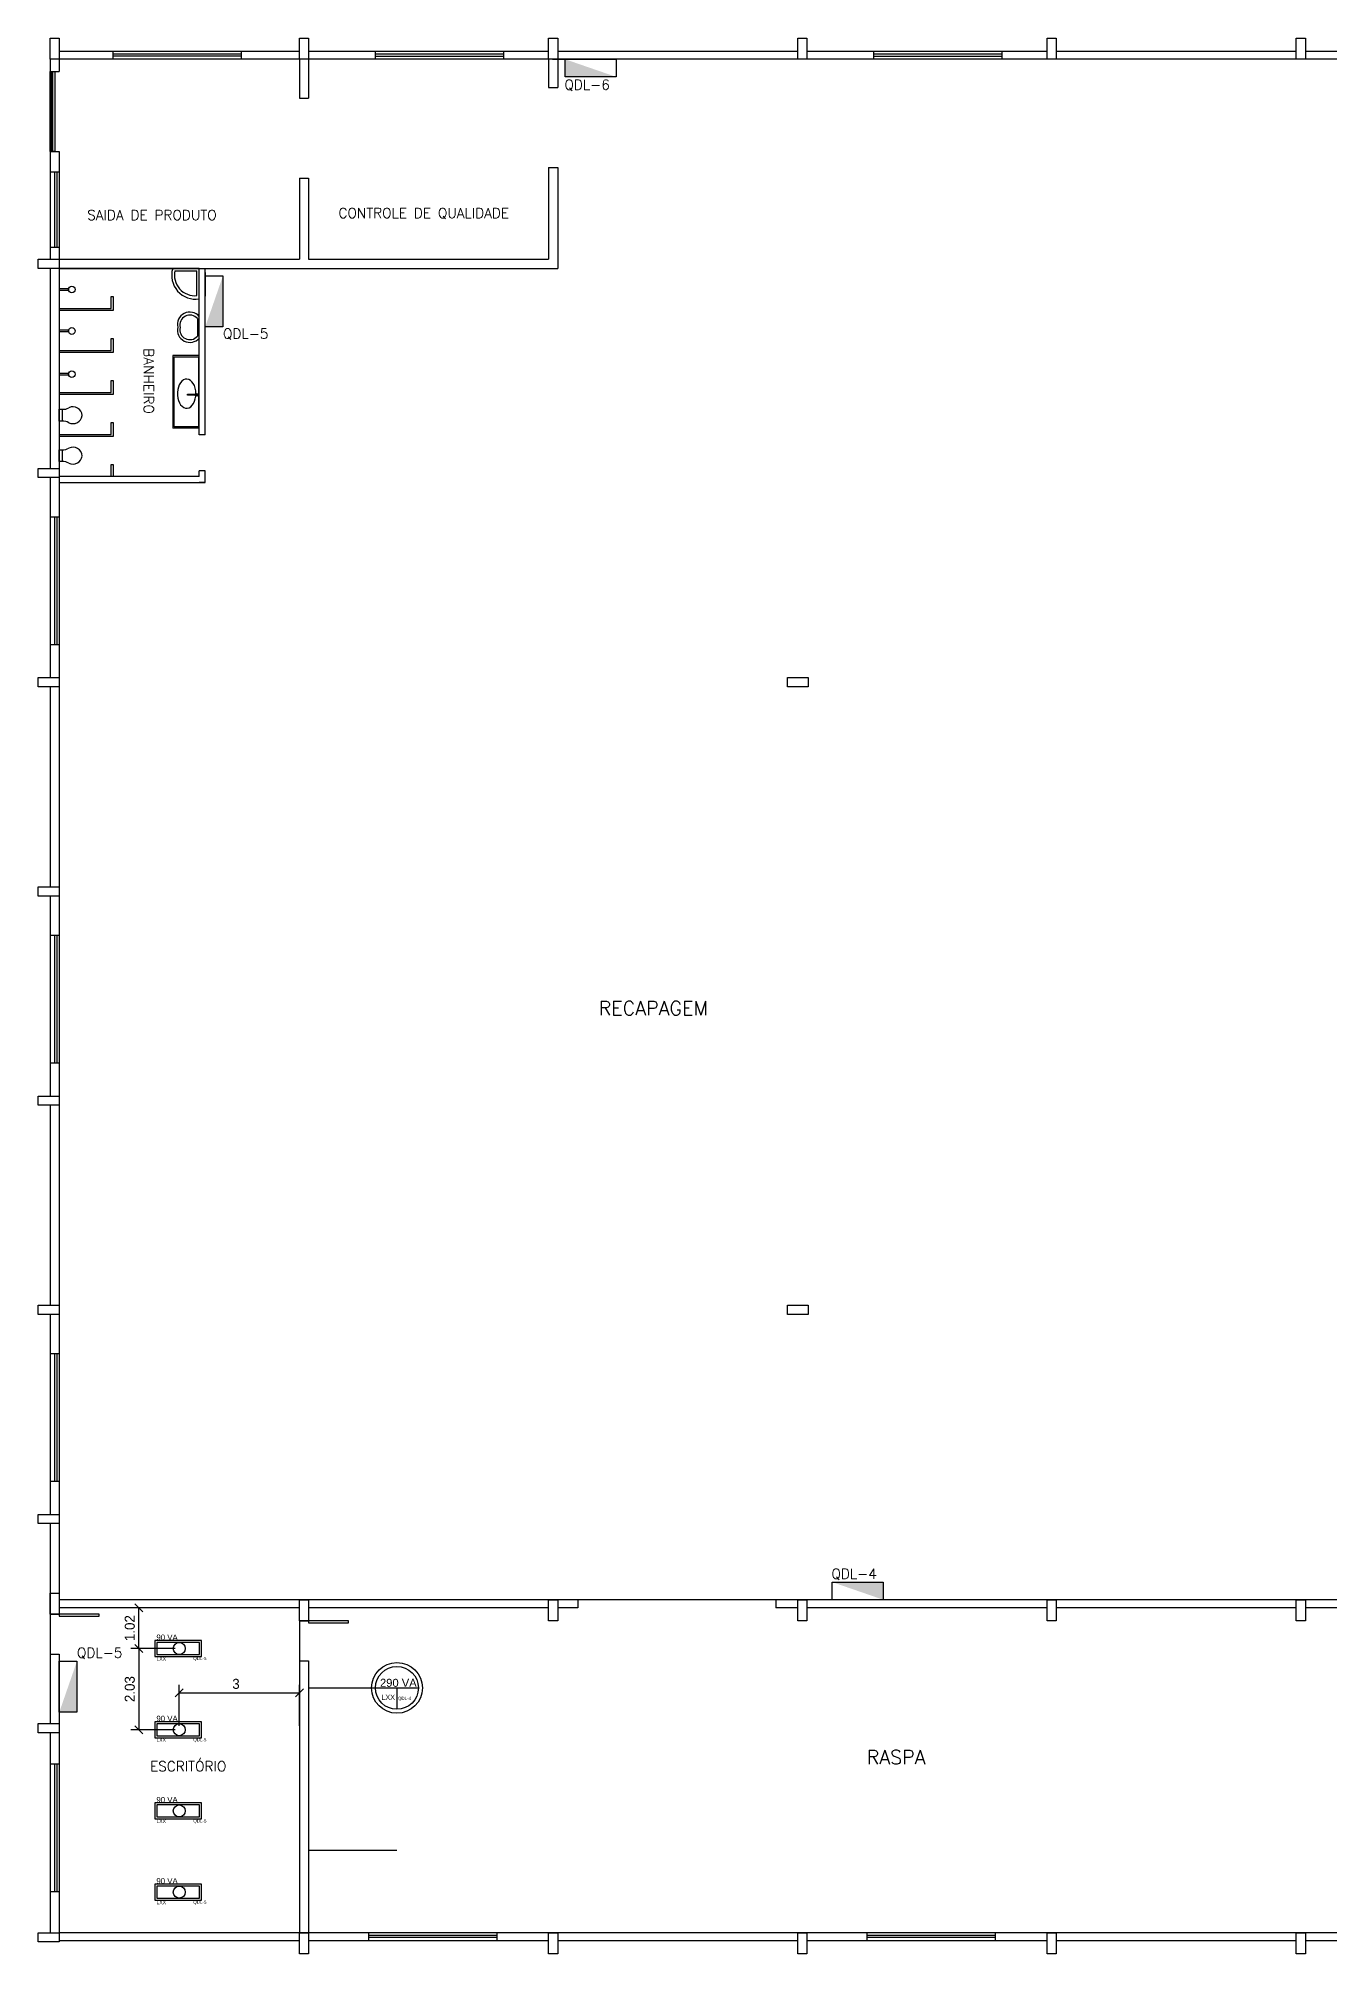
# Model space of a CAD drawing. Extents: x 196 to 343, y 12 to 148.
# Drawn here: x 273.9 to 306.18, y 13.47 to 61.35 of the extents above; entities that cross this region are included whole.
import ezdxf

# ---------------------------------------------------------------- set-up
doc = ezdxf.new("R2010")
doc.units = 0
doc.header["$MEASUREMENT"] = 0
doc.layers.get('0').update_dxf_attribs({"linetype": 'CONTINUOUS'})
doc.layers.get('DEFPOINTS').update_dxf_attribs({"linetype": 'CONTINUOUS'})
for name, color, linetype in [('_ARQ', 5, 'CONTINUOUS'), ('_ARQ-TEXTO', 4, 'CONTINUOUS'), ('_COTAS', 4, 'CONTINUOUS'), ('_ELT-LUMINÁRIA', 2, 'CONTINUOUS'), ('_ELT-PONTO', 2, 'CONTINUOUS')]:
    doc.layers.add(name, color=color, linetype=linetype)
doc.styles.add('ARIAL', font='arial.ttf')
doc.styles.add('ROMANS', font='romans')
doc.dimstyles.new('LUMINOTECNICO', dxfattribs={"dimscale": 0, "dimtxt": 0.25, "dimasz": 0.2, "dimexe": 0.2, "dimexo": 0.1, "dimgap": 0.1, "dimtad": 1, "dimdsep": 46, "dimtxsty": 'Standard', "dimblk1": 'OBLIQUE', "dimblk2": 'OBLIQUE', "dimsah": 1, "dimcen": 0.2, "dimadec": 1, "dimazin": 0, "dimtfac": 1, "dimtmove": 0, "dimatfit": 3, "dimldrblk": 'OBLIQUE', "dimfxl": 1, "dimtolj": 1, "dimtzin": 0, "dimarcsym": 0})

# ---------------------------------------------------------------- blocks, each defined once
blk = doc.blocks.new('LUM_ RS-812')
at = {"layer": '_ELT-LUMINÁRIA', "linetype": 'Continuous'}
blk.add_circle((0, 0), 0.15, dxfattribs=at)
at = {"layer": '_ELT-PONTO', "linetype": 'Continuous'}
for points in [[(0.558, 0.2), (-0.612, 0.2), (-0.612, -0.2), (0.558, -0.2)], [(0.508, 0.15), (-0.562, 0.15), (-0.562, -0.15), (0.508, -0.15)]]:
    blk.add_lwpolyline(points, close=True, dxfattribs=at)
at = {"layer": '_ELT-LUMINÁRIA', "linetype": 'Continuous', "style": 'ARIAL'}
for tag, p, height in [('P', (-0.573, 0.209), 0.14), ('C', (-0.572, -0.302), 0.091), ('A', (0.349, -0.29), 0.08)]:
    blk.add_attdef(tag, p, '', height=height, dxfattribs=at)
blk = doc.blocks.new('_OBLIQUE')
at = {"color": 0, "linetype": 'ByBlock'}
blk.add_line((-0.5, -0.5), (0.5, 0.5), dxfattribs=at)
blk = doc.blocks.new('*D47')
at = {"layer": '_COTAS', "color": 0, "linetype": 'Continuous', "lineweight": -2, "transparency": 16777216}
for p, q in [((277.324, 21.099), (276.212, 21.099)), ((276.412, 21.099), (276.412, 19.069)), ((277.324, 19.069), (276.212, 19.069))]:
    blk.add_line(p, q, dxfattribs=at)
at = {"layer": 'DEFPOINTS', "color": 0, "linetype": 'Continuous', "transparency": 16777216}
for p in [(277.424, 21.099), (276.412, 19.069), (277.424, 19.069)]:
    blk.add_point(p, dxfattribs=at)
at = {"layer": '_COTAS', "color": 0, "linetype": 'Continuous', "lineweight": -2, "transparency": 16777216, "xscale": 0.2, "yscale": 0.2, "zscale": 0.2}
for p, rotation in [((276.412, 21.099), 90), ((276.412, 19.069), 270)]:
    blk.add_blockref('_OBLIQUE', p, dxfattribs=dict(at, rotation=rotation))
at = {"layer": '_COTAS', "color": 0, "linetype": 'Continuous', "transparency": 16777216, "insert": (276.187, 20.084), "char_height": 0.25, "attachment_point": 5, "rotation": 90}
blk.add_mtext('\\A1;2.03', dxfattribs=at)
blk = doc.blocks.new('*D51')
at = {"layer": '_COTAS', "color": 0, "linetype": 'Continuous', "lineweight": -2, "transparency": 16777216}
for p, q in [((277.324, 22.119), (276.212, 22.119)), ((276.412, 21.099), (276.412, 22.119)), ((277.324, 21.099), (276.212, 21.099))]:
    blk.add_line(p, q, dxfattribs=at)
at = {"layer": 'DEFPOINTS', "color": 0, "linetype": 'Continuous', "transparency": 16777216}
for p in [(276.412, 22.119), (277.424, 22.119), (277.424, 21.099)]:
    blk.add_point(p, dxfattribs=at)
at = {"layer": '_COTAS', "color": 0, "linetype": 'Continuous', "lineweight": -2, "transparency": 16777216, "xscale": 0.2, "yscale": 0.2, "zscale": 0.2}
for p, rotation in [((276.412, 22.119), 90), ((276.412, 21.099), 270)]:
    blk.add_blockref('_OBLIQUE', p, dxfattribs=dict(at, rotation=rotation))
at = {"layer": '_COTAS', "color": 0, "linetype": 'Continuous', "transparency": 16777216, "insert": (276.187, 21.609), "char_height": 0.25, "attachment_point": 5, "rotation": 90}
blk.add_mtext('\\A1;1.02', dxfattribs=at)
blk = doc.blocks.new('*D52')
at = {"layer": '_COTAS', "color": 0, "linetype": 'Continuous', "lineweight": -2, "transparency": 16777216}
for p, q in [((277.424, 19.169), (277.424, 20.189)), ((280.424, 19.169), (280.424, 20.189)), ((277.424, 19.989), (280.424, 19.989))]:
    blk.add_line(p, q, dxfattribs=at)
at = {"layer": 'DEFPOINTS', "color": 0, "linetype": 'Continuous', "transparency": 16777216}
for p in [(280.424, 19.989), (277.424, 19.069), (280.424, 19.069)]:
    blk.add_point(p, dxfattribs=at)
at = {"layer": '_COTAS', "color": 0, "linetype": 'Continuous', "lineweight": -2, "transparency": 16777216, "xscale": 0.2, "yscale": 0.2, "zscale": 0.2, "rotation": 180}
blk.add_blockref('_OBLIQUE', (277.424, 19.989), dxfattribs=at)
at = {"layer": '_COTAS', "color": 0, "linetype": 'Continuous', "lineweight": -2, "transparency": 16777216, "xscale": 0.2, "yscale": 0.2, "zscale": 0.2}
blk.add_blockref('_OBLIQUE', (280.424, 19.989), dxfattribs=at)
at = {"layer": '_COTAS', "color": 0, "linetype": 'Continuous', "transparency": 16777216, "insert": (278.841, 20.214), "char_height": 0.25, "attachment_point": 5}
blk.add_mtext('\\A1;3', dxfattribs=at)
blk = doc.blocks.new('Lum_VSódio')
at = {"layer": '_ELT-LUMINÁRIA', "linetype": 'Continuous'}
for points in [[(-0.535, 0), (0, 0), (0.535, 0)], [(0, 0), (0, -0.535)]]:
    blk.add_lwpolyline(points, dxfattribs=at)
for radius in [0.635, 0.535]:
    blk.add_circle((0, 0), radius, dxfattribs=at)
at = {"layer": '_ELT-LUMINÁRIA', "linetype": 'Continuous', "style": 'ARIAL'}
for tag, p, height in [('P', (-0.424, 0.028), 0.2), ('C', (-0.388, -0.298), 0.128), ('A', (0.025, -0.301), 0.08)]:
    blk.add_attdef(tag, p, '', height=height, dxfattribs=at)

msp = doc.modelspace()

# ---------------------------------------------------------------- hatches: boundary and pattern name
at = {"layer": '_ELT-PONTO', "linetype": 'Continuous'}
for points in [[(288.343, 60.388), (287.069, 60.828), (287.069, 60.388)], [(278.515, 55.415), (278.074, 54.141), (278.515, 54.141)], [(293.743, 22.759), (295.017, 22.319), (295.017, 22.759)], [(274.865, 20.779), (274.424, 19.506), (274.865, 19.506)]]:
    msp.add_hatch(color=256, dxfattribs=at).paths.add_polyline_path(points)

# ---------------------------------------------------------------- linework, layer by layer
at = {"layer": '_ARQ'}
for p, q in [((274.195, 60.828), (274.195, 55.828)), ((274.424, 61.028), (280.424, 61.028)), ((275.768, 60.828), (275.768, 61.031)), ((275.768, 60.966), (278.965, 60.966)), ((275.768, 60.913), (278.965, 60.913)), ((278.968, 61.031), (278.968, 60.828)), ((280.654, 61.028), (286.654, 61.028)), ((282.326, 60.825), (282.326, 61.028)), ((282.326, 60.963), (285.524, 60.963)), ((282.326, 60.91), (285.524, 60.91)), ((285.526, 61.028), (285.526, 60.825)), ((286.883, 61.028), (292.883, 61.028)), ((293.112, 61.028), (299.112, 61.028)), ((294.785, 60.825), (294.785, 61.028)), ((294.785, 60.963), (297.982, 60.963)), ((294.785, 60.91), (297.982, 60.91)), ((297.985, 61.028), (297.985, 60.825)), ((299.341, 61.028), (305.341, 61.028)), ((305.57, 61.028), (311.57, 61.028)), ((274.222, 58.015), (274.424, 58.015)), ((274.306, 58.015), (274.306, 56.124)), ((274.359, 58.015), (274.359, 56.124)), ((274.424, 56.121), (274.222, 56.121)), ((274.195, 55.599), (274.195, 50.599)), ((274.424, 55.599), (274.424, 47.249)), ((277.924, 55.599), (274.424, 55.599)), ((277.924, 51.441), (277.924, 55.599)), ((278.074, 51.441), (278.074, 55.599)), ((274.424, 55.099), (274.654, 55.099)), ((274.654, 55.099), (274.654, 55.049)), ((274.424, 54.599), (275.724, 54.599)), ((274.654, 55.049), (274.43, 55.049)), ((275.724, 54.599), (275.724, 54.899)), ((275.724, 54.899), (275.774, 54.899)), ((275.774, 54.899), (275.774, 54.549)), ((275.774, 54.549), (274.424, 54.549)), ((274.424, 54.061), (274.654, 54.061)), ((274.654, 54.011), (274.43, 54.011)), ((274.654, 54.061), (274.654, 54.011)), ((275.724, 53.849), (275.774, 53.849)), ((275.724, 53.549), (275.724, 53.849)), ((275.774, 53.849), (275.774, 53.499)), ((274.424, 53.549), (275.724, 53.549)), ((275.774, 53.499), (274.424, 53.499)), ((277.264, 53.424), (277.264, 51.607)), ((277.924, 53.424), (277.264, 53.424)), ((274.424, 52.981), (274.654, 52.981)), ((274.654, 52.931), (274.43, 52.931)), ((274.654, 52.981), (274.654, 52.931)), ((275.724, 52.799), (275.774, 52.799)), ((275.724, 52.499), (275.724, 52.799)), ((275.774, 52.799), (275.774, 52.449)), ((274.424, 52.499), (275.724, 52.499)), ((275.774, 52.449), (274.424, 52.449)), ((275.724, 51.449), (275.724, 51.749)), ((275.724, 51.749), (275.774, 51.749)), ((275.774, 51.749), (275.774, 51.399)), ((274.424, 51.449), (275.724, 51.449)), ((275.774, 51.399), (274.424, 51.399)), ((277.924, 51.607), (277.264, 51.607)), ((278.074, 51.441), (277.924, 51.441)), ((274.195, 50.37), (274.195, 45.37)), ((277.924, 50.399), (274.424, 50.399)), ((275.724, 50.699), (275.774, 50.699)), ((275.724, 50.399), (275.724, 50.699)), ((275.774, 50.699), (275.774, 50.399)), ((278.074, 50.541), (277.924, 50.541)), ((274.424, 50.249), (278.074, 50.249)), ((278.074, 50.249), (277.924, 50.249)), ((274.222, 49.393), (274.424, 49.393)), ((274.306, 49.393), (274.306, 46.196)), ((274.359, 49.393), (274.359, 46.196)), ((274.424, 46.193), (274.222, 46.193)), ((274.195, 45.14), (274.195, 40.14)), ((274.195, 39.911), (274.195, 34.911)), ((274.222, 38.935), (274.424, 38.935)), ((274.306, 38.935), (274.306, 35.737)), ((274.359, 38.935), (274.359, 35.737)), ((274.424, 35.735), (274.222, 35.735)), ((274.195, 34.682), (274.195, 29.682)), ((274.195, 29.453), (274.195, 24.453)), ((274.222, 28.476), (274.424, 28.476)), ((274.306, 28.476), (274.306, 25.279)), ((274.359, 28.476), (274.359, 25.279)), ((274.424, 25.276), (274.222, 25.276)), ((274.195, 24.224), (274.195, 19.224)), ((317.797, 22.319), (274.424, 22.319)), ((280.424, 22.119), (274.424, 22.119)), ((286.654, 22.119), (280.654, 22.119)), ((287.381, 22.119), (286.883, 22.119)), ((292.883, 22.119), (292.334, 22.119)), ((299.112, 22.119), (293.112, 22.119)), ((305.341, 22.119), (299.341, 22.119)), ((311.57, 22.119), (305.57, 22.119)), ((274.195, 18.994), (274.195, 13.994)), ((274.222, 18.215), (274.424, 18.215)), ((274.306, 18.215), (274.306, 15.018)), ((274.359, 18.215), (274.359, 15.018)), ((274.424, 15.015), (274.222, 15.015)), ((327.6, 13.994), (274.424, 13.994)), ((282.159, 13.794), (282.159, 13.997)), ((282.159, 13.932), (285.357, 13.932)), ((285.359, 13.997), (285.359, 13.794)), ((294.618, 13.794), (294.618, 13.997)), ((294.618, 13.932), (297.815, 13.932)), ((297.818, 13.997), (297.818, 13.794)), ((280.424, 13.794), (274.424, 13.794)), ((286.654, 13.794), (280.654, 13.794)), ((282.159, 13.879), (285.357, 13.879)), ((292.883, 13.794), (286.883, 13.794)), ((299.112, 13.794), (293.112, 13.794)), ((294.618, 13.879), (297.815, 13.879)), ((305.341, 13.794), (299.341, 13.794)), ((311.57, 13.794), (305.57, 13.794))]:
    msp.add_line(p, q, dxfattribs=at)
at = {"layer": '_ARQ', "linetype": 'Continuous'}
for p, q in [((311.57, 60.828), (274.424, 60.828)), ((274.424, 60.828), (274.424, 60.522)), ((280.424, 60.828), (280.424, 59.855)), ((280.654, 60.828), (280.654, 59.855)), ((286.654, 60.828), (286.654, 60.122)), ((286.754, 60.828), (287.616, 60.828)), ((286.883, 60.828), (286.883, 60.122)), ((274.195, 60.522), (274.424, 60.522)), ((274.235, 58.522), (274.235, 60.522)), ((274.26, 58.522), (274.26, 60.522)), ((280.424, 59.855), (280.654, 59.855)), ((286.654, 60.122), (286.883, 60.122)), ((274.195, 58.522), (274.424, 58.522)), ((274.424, 58.522), (274.424, 21.959)), ((286.654, 58.122), (286.654, 55.828)), ((286.654, 58.122), (286.883, 58.122)), ((286.883, 58.122), (286.883, 55.599)), ((280.424, 57.855), (280.424, 55.828)), ((280.424, 57.855), (280.654, 57.855)), ((280.654, 57.855), (280.654, 55.828)), ((274.424, 55.828), (280.424, 55.828)), ((274.424, 55.599), (286.883, 55.599)), ((280.654, 55.828), (286.654, 55.828)), ((277.312, 55.542), (277.865, 55.542)), ((277.865, 54.92), (277.865, 55.542)), ((278.074, 55.499), (278.074, 54.906)), ((277.879, 54.345), (277.879, 53.907)), ((277.625, 52.453), (277.822, 52.453)), ((277.625, 52.431), (277.625, 52.453)), ((277.821, 52.431), (277.625, 52.431)), ((277.835, 52.442), (277.82, 52.442)), ((277.835, 52.44), (277.82, 52.44)), ((277.835, 52.439), (277.82, 52.439)), ((277.829, 52.465), (277.84, 52.454)), ((277.829, 52.416), (277.84, 52.427)), ((277.83, 52.466), (277.841, 52.455)), ((277.83, 52.415), (277.841, 52.426)), ((277.831, 52.467), (277.842, 52.456)), ((277.831, 52.414), (277.842, 52.425)), ((277.855, 52.461), (277.855, 52.477)), ((277.855, 52.404), (277.855, 52.42)), ((277.856, 52.461), (277.856, 52.477)), ((277.856, 52.404), (277.856, 52.42)), ((277.857, 52.461), (277.857, 52.477)), ((277.857, 52.404), (277.857, 52.42)), ((277.87, 52.455), (277.881, 52.467)), ((277.87, 52.425), (277.881, 52.414)), ((277.871, 52.454), (277.882, 52.466)), ((277.871, 52.427), (277.883, 52.415)), ((277.871, 52.426), (277.882, 52.415)), ((277.872, 52.454), (277.883, 52.465)), ((277.877, 52.442), (277.892, 52.442)), ((277.877, 52.44), (277.892, 52.44)), ((277.877, 52.439), (277.892, 52.439)), ((277.924, 50.399), (277.924, 50.541)), ((278.074, 50.249), (278.074, 50.541)), ((287.381, 22.319), (287.381, 22.119)), ((292.334, 22.319), (292.334, 22.119)), ((274.195, 21.959), (274.424, 21.959)), ((280.424, 21.794), (280.424, 13.994)), ((280.424, 21.794), (280.654, 21.794)), ((274.195, 20.959), (274.424, 20.959)), ((274.424, 20.959), (274.424, 13.994)), ((280.424, 20.794), (280.654, 20.794)), ((280.654, 20.794), (280.654, 13.994))]:
    msp.add_line(p, q, dxfattribs=at)
at = {"layer": '_ARQ'}
for points in [[(274.424, 61.353), (274.424, 60.828), (274.195, 60.828), (274.195, 61.353)], [(280.654, 61.353), (280.654, 60.828), (280.424, 60.828), (280.424, 61.353)], [(286.883, 61.353), (286.883, 60.828), (286.654, 60.828), (286.654, 61.353)], [(293.112, 61.353), (293.112, 60.828), (292.883, 60.828), (292.883, 61.353)], [(299.341, 61.353), (299.341, 60.828), (299.112, 60.828), (299.112, 61.353)], [(305.57, 61.353), (305.57, 60.828), (305.341, 60.828), (305.341, 61.353)], [(273.9, 55.828), (274.424, 55.828), (274.424, 55.599), (273.9, 55.599)], [(274.497, 52.078), (274.497, 51.783), (274.424, 51.783), (274.424, 52.078)], [(274.497, 51.067), (274.497, 50.772), (274.424, 50.772), (274.424, 51.067)], [(273.9, 50.599), (274.424, 50.599), (274.424, 50.37), (273.9, 50.37)], [(273.9, 45.37), (274.424, 45.37), (274.424, 45.14), (273.9, 45.14)], [(292.621, 45.37), (293.145, 45.37), (293.145, 45.14), (292.621, 45.14)], [(273.9, 40.14), (274.424, 40.14), (274.424, 39.911), (273.9, 39.911)], [(273.9, 34.911), (274.424, 34.911), (274.424, 34.682), (273.9, 34.682)], [(273.9, 29.682), (274.424, 29.682), (274.424, 29.453), (273.9, 29.453)], [(292.621, 29.682), (293.145, 29.682), (293.145, 29.453), (292.621, 29.453)], [(273.9, 24.453), (274.424, 24.453), (274.424, 24.224), (273.9, 24.224)], [(274.424, 22.483), (274.424, 21.959), (274.195, 21.959), (274.195, 22.483)], [(280.654, 22.319), (280.654, 21.794), (280.424, 21.794), (280.424, 22.319)], [(286.883, 22.319), (286.883, 21.794), (286.654, 21.794), (286.654, 22.319)], [(293.112, 22.319), (293.112, 21.794), (292.883, 21.794), (292.883, 22.319)], [(299.341, 22.319), (299.341, 21.794), (299.112, 21.794), (299.112, 22.319)], [(305.57, 22.319), (305.57, 21.794), (305.341, 21.794), (305.341, 22.319)], [(273.9, 19.224), (274.424, 19.224), (274.424, 18.994), (273.9, 18.994)], [(273.9, 13.994), (274.424, 13.994), (274.424, 13.765), (273.9, 13.765)], [(280.654, 13.994), (280.654, 13.47), (280.424, 13.47), (280.424, 13.994)], [(286.883, 13.994), (286.883, 13.47), (286.654, 13.47), (286.654, 13.994)], [(293.112, 13.994), (293.112, 13.47), (292.883, 13.47), (292.883, 13.994)], [(299.341, 13.994), (299.341, 13.47), (299.112, 13.47), (299.112, 13.994)], [(305.57, 13.994), (305.57, 13.47), (305.341, 13.47), (305.341, 13.994)]]:
    msp.add_lwpolyline(points, close=True, dxfattribs=at)
at = {"layer": '_ARQ', "linetype": 'Continuous'}
for points in [[(274.195, 60.522), (274.31, 60.522), (274.31, 58.522), (274.195, 58.522)], [(277.294, 53.392), (277.904, 53.392), (277.904, 51.638), (277.294, 51.638)], [(275.424, 21.959), (274.424, 21.959), (274.424, 21.909), (275.424, 21.909)], [(281.654, 21.794), (280.654, 21.794), (280.654, 21.744), (281.654, 21.744)]]:
    msp.add_lwpolyline(points, close=True, dxfattribs=at)
at = {"layer": '_ARQ'}
for centre in [(274.738, 55.074), (274.738, 54.036), (274.738, 52.956)]:
    msp.add_circle(centre, 0.0841, dxfattribs=at)
at = {"layer": '_ARQ', "linetype": 'Continuous'}
for radius in [0.0363, 0.0206]:
    msp.add_circle((277.856, 52.44), radius, dxfattribs=at)
for centre, radius, start, end in [((277.829, 55.428), 0.596, 163.3317, 279.2567), ((277.814, 55.432), 0.514, 167.6282, 275.6183)]:
    msp.add_arc(centre, radius, start, end, dxfattribs=at)
at = {"layer": '_ARQ'}
for centre, radius, start, end in [((277.688, 54.197), 0.311, 40.5713, 192.607), ((277.688, 54.062), 0.311, 167.4754, 319.5111), ((277.688, 54.181), 0.252, 40.5713, 192.607), ((277.688, 54.071), 0.252, 167.4754, 319.5111), ((274.521, 52.342), 0.265, 264.7974, 302.622), ((274.521, 51.519), 0.265, 57.378, 95.2026), ((274.765, 51.911), 0.231, 2.7533, 115.848), ((274.765, 51.952), 0.233, 244.4474, 352.0129), ((274.521, 51.332), 0.265, 264.7974, 302.622), ((274.521, 50.508), 0.265, 57.378, 95.2026), ((274.765, 50.9), 0.231, 2.7533, 115.848), ((274.765, 50.942), 0.233, 244.4474, 352.0129)]:
    msp.add_arc(centre, radius, start, end, dxfattribs=at)
at = {"layer": '_ARQ', "linetype": 'Continuous'}
msp.add_ellipse((277.607, 52.47), major_axis=(0, -0.364), ratio=0.6369, start_param=1.574969, end_param=7.687357, dxfattribs=at)
at = {"layer": '_COTAS', "linetype": 'Continuous'}
for p, q in [((280.654, 20.114), (282.864, 20.114)), ((280.654, 16.054), (282.864, 16.054))]:
    msp.add_line(p, q, dxfattribs=at)
at = {"layer": '_ELT-PONTO', "linetype": 'Continuous'}
for points in [[(287.069, 60.388), (287.069, 60.828), (288.343, 60.828), (288.343, 60.388)], [(278.515, 54.141), (278.074, 54.141), (278.074, 55.415), (278.515, 55.415)], [(295.017, 22.759), (295.017, 22.319), (293.743, 22.319), (293.743, 22.759)], [(274.865, 19.506), (274.424, 19.506), (274.424, 20.779), (274.865, 20.779)]]:
    msp.add_lwpolyline(points, close=True, dxfattribs=at)

# ---------------------------------------------------------------- block references
at = {"layer": '_ELT-LUMINÁRIA', "linetype": 'Continuous'}
for name, p, values in [('LUM_ RS-812', (277.424, 21.099), {'C': 'LXX', 'A': 'QDL-5', 'P': '90 VA'}), ('Lum_VSódio', (282.864, 20.114), {'P': '290 VA', 'C': 'LXX', 'A': 'QDL-4'}), ('LUM_ RS-812', (277.424, 19.069), {'C': 'LXX', 'A': 'QDL-5', 'P': '90 VA'}), ('LUM_ RS-812', (277.424, 17.039), {'C': 'LXX', 'A': 'QDL-5', 'P': '90 VA'}), ('LUM_ RS-812', (277.424, 15.009), {'C': 'LXX', 'A': 'QDL-5', 'P': '90 VA'})]:
    msp.add_blockref(name, p, dxfattribs=at).add_auto_attribs(values)

# ---------------------------------------------------------------- texts
at = {"layer": '_ARQ-TEXTO', "style": 'ROMANS'}
for s, height, p in [('QDL-6', 0.25, (287.05, 60.067)), ('SAIDA DE PRODUTO', 0.25, (275.122, 56.809)), ('CONTROLE DE QUALIDADE', 0.25, (281.401, 56.86)), ('QDL-5', 0.25, (278.515, 53.845)), ('RECAPAGEM', 0.35, (287.905, 36.933)), ('QDL-4', 0.25, (293.724, 22.842)), ('QDL-5', 0.25, (274.865, 20.869)), ('ESCRITÓRIO', 0.25, (276.693, 18.03)), ('RASPA', 0.35, (294.604, 18.212))]:
    msp.add_text(s, height=height, dxfattribs=at).set_placement(p)
msp.add_text('BANHEIRO', height=0.25, rotation=270, dxfattribs=at).set_placement((276.535, 53.604))

# ---------------------------------------------------------------- dimensions: what is measured, and where the dimension line sits
at = {"layer": '_COTAS', "linetype": 'Continuous'}
for base, p2, picture, middle in [((276.412, 22.119), (277.424, 22.119), '*D51', (276.187, 21.609)), ((276.412, 19.069), (277.424, 19.069), '*D47', (276.187, 20.084))]:
    dim = msp.add_linear_dim(base=base, p1=(277.424, 21.099), p2=p2, angle=90, dimstyle='LUMINOTECNICO', override={"dimscale": 1}, dxfattribs=at)
    dim.commit()
    dim.dimension.update_dxf_attribs({"geometry": picture, "text_midpoint": middle})
dim = msp.add_linear_dim(base=(280.424, 19.989), p1=(277.424, 19.069), p2=(280.424, 19.069), dimstyle='LUMINOTECNICO', override={"dimscale": 1}, dxfattribs=at)
dim.commit()
dim.dimension.update_dxf_attribs({"geometry": '*D52', "text_midpoint": (278.841, 19.989), "dimtype": 160})

doc.saveas('drawing.dxf')
